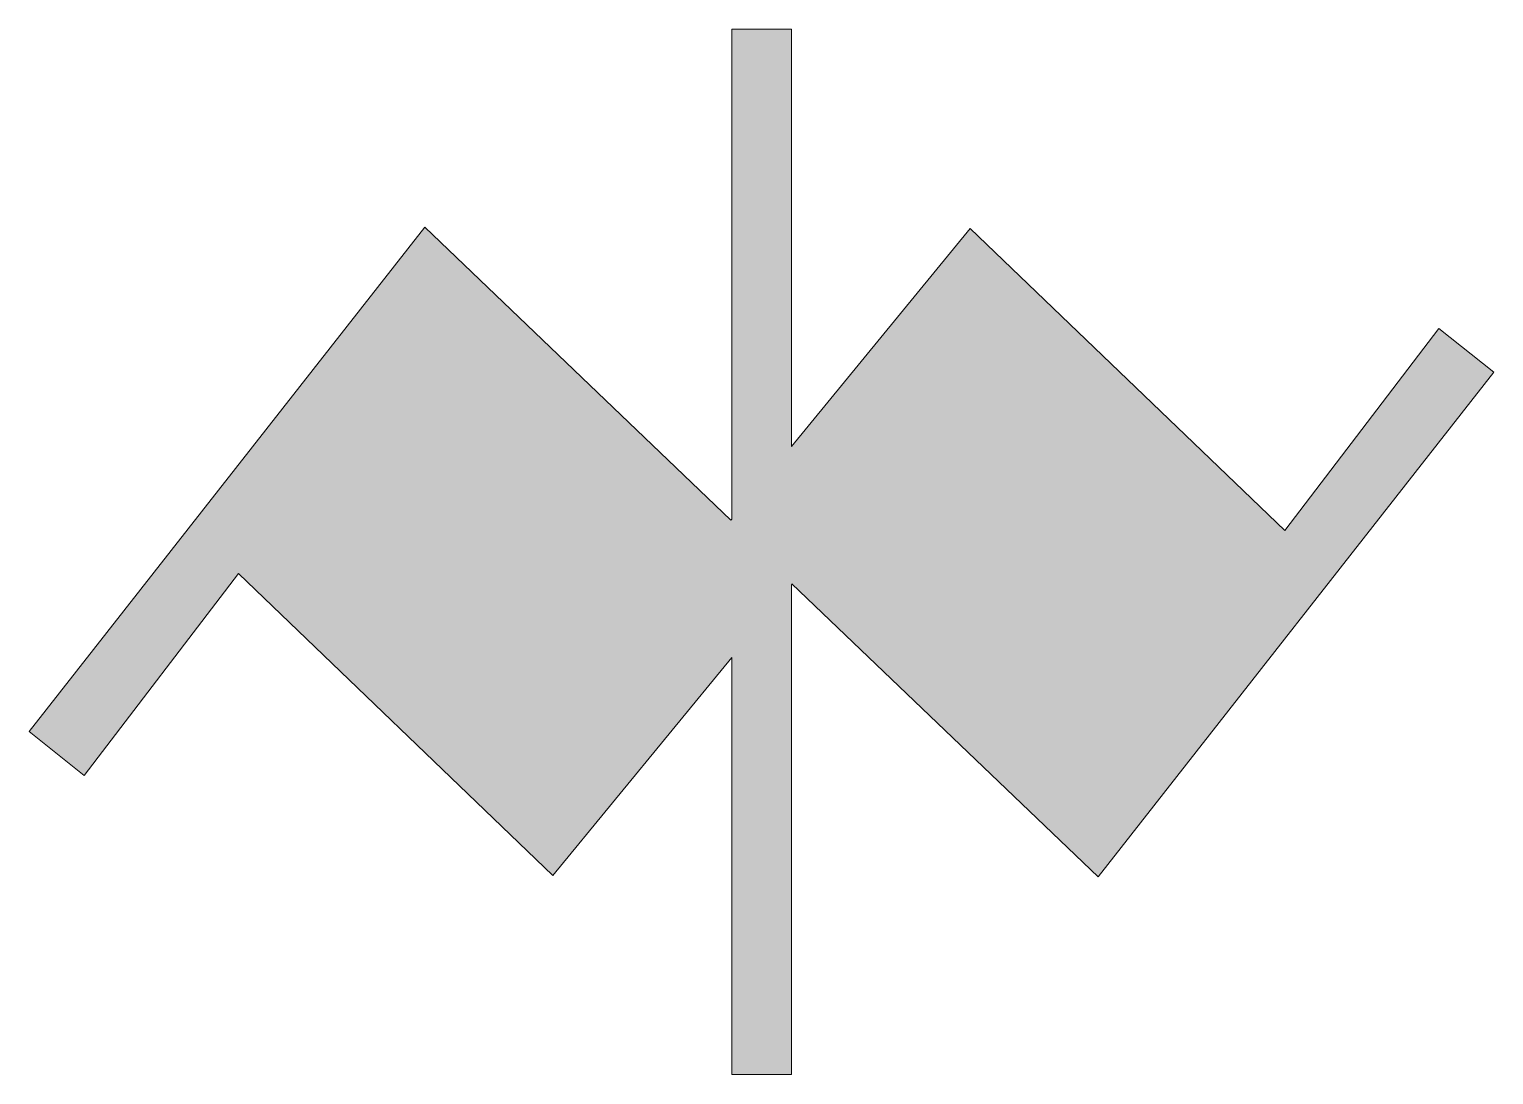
# Model space of a CAD drawing. Header units: inches. Extents: x 40.3 to 59.6, y -56.8 to -43.
import ezdxf

# ---------------------------------------------------------------- set-up
doc = ezdxf.new("R2010")
doc.units = ezdxf.units.IN
doc.header["$MEASUREMENT"] = 0
doc.layers.add('Layer 1', color=7, linetype='Continuous')

msp = doc.modelspace()

# ---------------------------------------------------------------- hatches: boundary and pattern name
at = {"layer": 'Layer 1', "true_color": 0x231f20}
h = msp.add_hatch(color=250, dxfattribs=at)
h.dxf.hatch_style = 2
h.paths.add_polyline_path([(58.87, -46.971), (56.836, -49.633), (52.684, -45.648), (50.324, -48.526), (50.324, -43.021), (49.536, -43.021), (49.536, -49.486), (49.527, -49.498), (45.485, -45.633), (40.264, -52.288), (40.989, -52.865), (43.024, -50.202), (47.175, -54.188), (49.536, -51.31), (49.536, -56.814), (50.324, -56.814), (50.324, -50.349), (50.332, -50.338), (54.374, -54.202), (59.595, -47.547)])

# ---------------------------------------------------------------- linework, layer by layer
at = {"layer": 'Layer 1', "lineweight": 0}
msp.add_lwpolyline([(58.87, -46.971), (56.836, -49.633), (52.684, -45.648), (50.324, -48.526), (50.324, -43.021), (49.536, -43.021), (49.536, -49.486), (49.527, -49.498), (45.485, -45.633), (40.264, -52.288), (40.989, -52.865), (43.024, -50.202), (47.175, -54.188), (49.536, -51.31), (49.536, -56.814), (50.324, -56.814), (50.324, -50.349), (50.332, -50.338), (54.374, -54.202), (59.595, -47.547), (58.87, -46.971)], dxfattribs=at)

doc.saveas('drawing.dxf')
